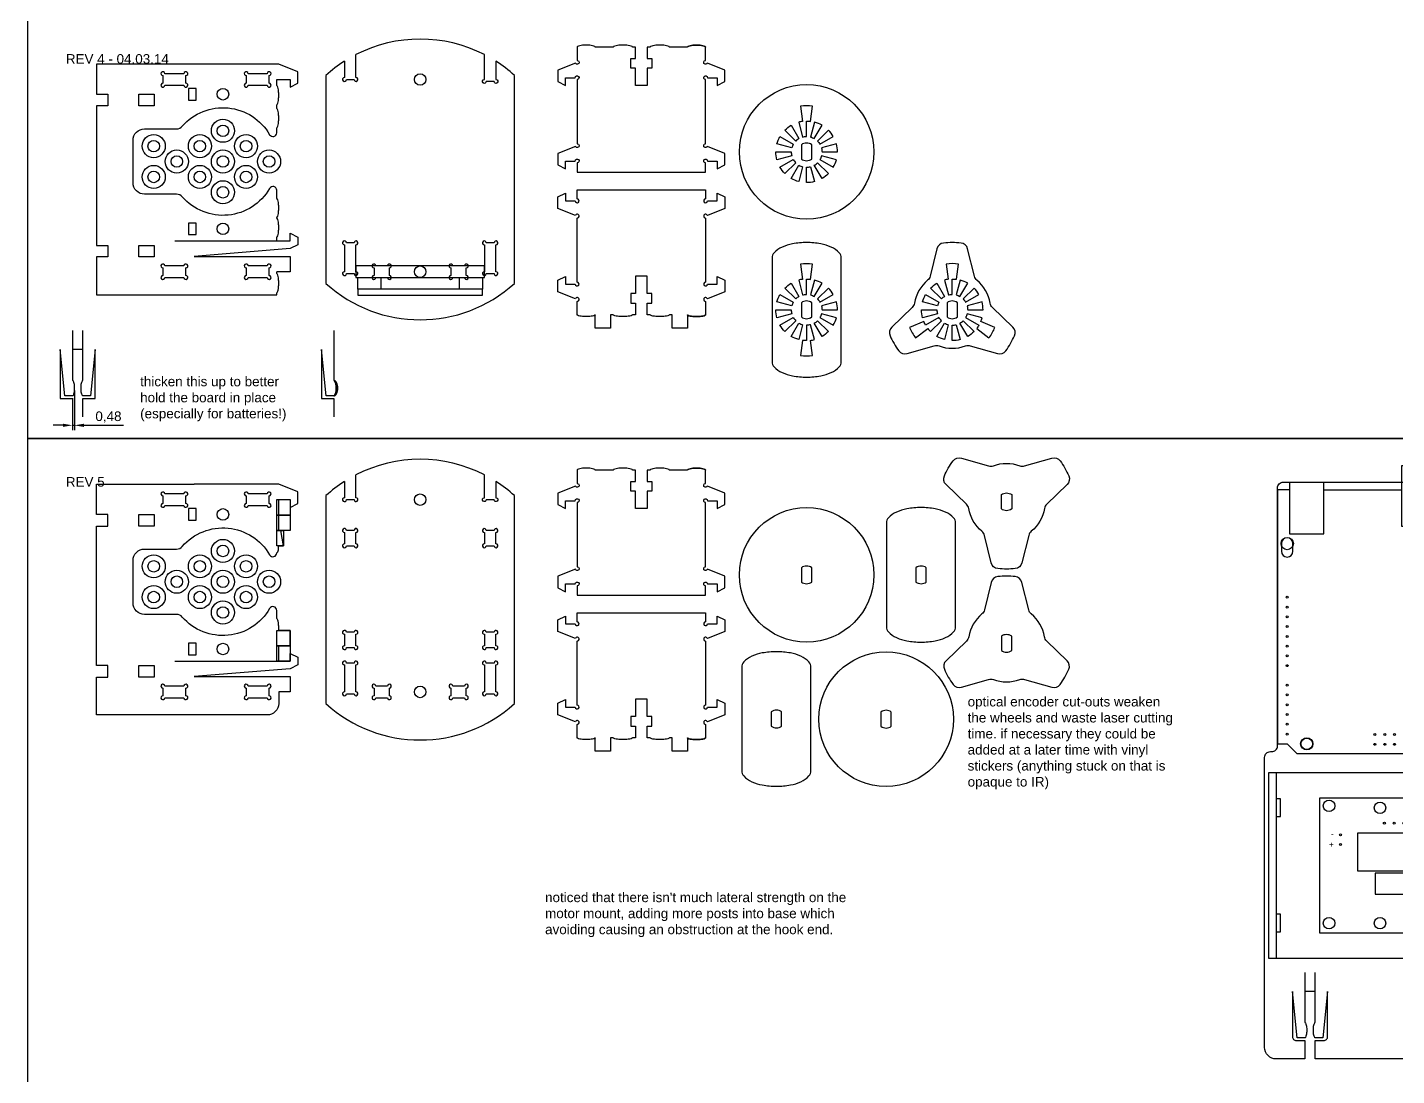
# Model space of a CAD drawing. Header units: millimetres. Extents: x 2162 to 3702, y 470 to 1904.
# Drawn here: x 2410 to 2766, y 644.3 to 917 of the extents above; entities that cross this region are included whole.
import ezdxf

# ---------------------------------------------------------------- set-up
doc = ezdxf.new("R2010")
doc.units = ezdxf.units.MM
doc.layers.add('3 - First Cut', color=3, linetype='Continuous')
doc.layers.add('5 - Final Cut', color=5, linetype='Continuous')
doc.layers.add('NOTES', color=4, linetype='Continuous', plot=False)
doc.styles.get("Standard").update_dxf_attribs({"font": 'arial.ttf'})
doc.dimstyles.new('ISO-25', dxfattribs={"dimtxt": 2.5, "dimasz": 2.5, "dimexe": 1.25, "dimexo": 0.625, "dimtad": 1, "dimtxsty": 'Standard', "dimcen": 2.5, "dimadec": 0, "dimazin": 0, "dimtfac": 1, "dimtmove": 0, "dimatfit": 3, "dimfxl": 1, "dimarcsym": 0})

# ---------------------------------------------------------------- blocks, each defined once
blk = doc.blocks.new('*D10')
at = {"color": 0, "lineweight": -2, "transparency": 16777216}
for p, q in [((2422.21, 822.51), (2422.21, 812.21)), ((2421.73, 820.51), (2421.73, 812.21)), ((2419.23, 813.46), (2416.73, 813.46)), ((2421.73, 813.46), (2422.21, 813.46)), ((2424.71, 813.46), (2434.96, 813.46))]:
    blk.add_line(p, q, dxfattribs=at)
at = {"color": 0, "transparency": 16777216}
for points in [[(2419.23, 813.88), (2419.23, 813.04), (2421.73, 813.46)], [(2424.71, 813.88), (2424.71, 813.04), (2422.21, 813.46)]]:
    blk.add_solid(points, dxfattribs=at)
at = {"layer": 'Defpoints', "color": 0, "transparency": 16777216}
for p in [(2422.21, 823.14), (2421.73, 821.14), (2422.21, 813.46)]:
    blk.add_point(p, dxfattribs=at)
at = {"color": 0, "transparency": 16777216, "insert": (2431.08, 815.59), "char_height": 2.5, "attachment_point": 5}
blk.add_mtext('0,48', dxfattribs=at)
blk = doc.blocks.new('*U11')
at = {"layer": '3 - First Cut'}
blk.add_lwpolyline([(1.3, 0), (1.82, 3.97, 0.065543), (-1.31, 3.97), (-0.79, 0, 0.032737), (-1.82, -0.2), (-0.78, -4.07, -0.065543), (0.25, -3.93), (0.25, 0.07, -0.032737)], format="xyb", close=True, dxfattribs=at)
blk = doc.blocks.new('*U12')
at = {"color": 0, "linetype": 'ByBlock', "lineweight": -2, "transparency": 16777216}
blk.add_blockref('*U11', (2650.26, 851.43), dxfattribs=at)
for p, rotation in [((2643.76, 839.31), 120), ((2657.5, 839.75), 240)]:
    blk.add_blockref('*U11', p, dxfattribs=dict(at, rotation=rotation))
blk = doc.blocks.new('ArduinoUNOR3')
for points in [[(2479.39, 1678.67), (2479.39, 1675.5), (2545.43, 1675.5), (2545.43, 1678.04), (2547.97, 1680.58), (2547.97, 1713.34), (2545.43, 1715.88), (2545.43, 1727.31), (2543.9, 1728.84), (2479.39, 1728.84), (2479.39, 1719.31)], [(2479.39, 1687.56), (2479.39, 1707.88)]]:
    blk.add_lwpolyline(points)
for points in [[(2473.04, 1719.31), (2488.91, 1719.31), (2488.91, 1707.88), (2473.04, 1707.88)], [(2477.48, 1678.67), (2490.82, 1678.67), (2490.82, 1687.56), (2477.48, 1687.56)]]:
    blk.add_lwpolyline(points, close=True)
for centre, radius in [((2494.63, 1726.3), 1.59), ((2498.18, 1726.3), 0.254), ((2500.72, 1726.3), 0.254), ((2503.26, 1726.3), 0.254), ((2505.8, 1726.3), 0.254), ((2508.34, 1726.3), 0.254), ((2510.88, 1726.3), 0.254), ((2513.42, 1726.3), 0.254), ((2515.96, 1726.3), 0.254), ((2518.5, 1726.3), 0.254), ((2521.04, 1726.3), 0.254), ((2525.11, 1726.3), 0.254), ((2527.65, 1726.3), 0.254), ((2530.19, 1726.3), 0.254), ((2532.73, 1726.3), 0.254), ((2535.27, 1726.3), 0.254), ((2537.81, 1726.3), 0.254), ((2540.35, 1726.3), 0.254), ((2542.89, 1726.3), 0.254), ((2545.43, 1710.8), 1.59), ((2543.03, 1705.93), 0.254), ((2545.57, 1705.93), 0.254), ((2543.03, 1703.39), 0.254), ((2545.57, 1703.39), 0.254), ((2543.03, 1700.85), 0.254), ((2545.57, 1700.85), 0.254), ((2545.43, 1683.12), 1.59), ((2493.36, 1678.04), 1.59), ((2507.33, 1678.04), 0.254), ((2509.87, 1678.04), 0.254), ((2512.41, 1678.04), 0.254), ((2514.95, 1678.04), 0.254), ((2517.49, 1678.04), 0.254), ((2520.03, 1678.04), 0.254), ((2522.57, 1678.04), 0.254), ((2525.11, 1678.04), 0.254), ((2530.19, 1678.04), 0.254), ((2532.73, 1678.04), 0.254), ((2535.27, 1678.04), 0.254), ((2537.81, 1678.04), 0.254), ((2540.35, 1678.04), 0.254), ((2542.89, 1678.04), 0.254)]:
    blk.add_circle(centre, radius)
blk = doc.blocks.new('ULN2003_cb')
for points in [[(-15.75, -17.5), (15.75, -17.5), (15.75, 17.5), (-15.75, 17.5)], [(1.25, 7.5), (-13.75, 7.5), (-13.75, 2), (1.25, 2)], [(-14.75, 1.5), (5.75, 1.5), (5.75, -8.5), (-14.75, -8.5)]]:
    blk.add_lwpolyline(points, close=True)
for centre, radius in [((-13.25, 15), 1.5), ((13.25, 15), 1.5), ((10.25, -5.46), 0.254), ((10.25, -8), 0.254), ((-13.25, -15.5), 1.5), ((-8.75, -11), 0.254), ((-6.21, -11), 0.254), ((-3.67, -11), 0.254), ((-1.13, -11), 0.254), ((13.25, -15.5), 1.5)]:
    blk.add_circle(centre, radius)
at = {"insert": (12.03, -4.64), "char_height": 1.5, "attachment_point": 1}
blk.add_mtext_dynamic_manual_height_columns('+\\P-', width=3.719, gutter_width=12.5, heights=[0], dxfattribs=at)

msp = doc.modelspace()

# ---------------------------------------------------------------- linework, layer by layer
for points in [[(2489.716, 821.135, 0.2404735), (2489.896, 821.227, 0.0840392), (2490.14, 821.721, 0.0419813), (2490.265, 822.314, 0.0309174), (2490.316, 823.135, 0.0309174), (2490.265, 823.956, 0.0419813), (2490.14, 824.549, 0.0840392), (2489.896, 825.043, 0.2404735), (2489.716, 825.135, 0.2404735)], [(2489.716, 821.135, 0.2404735), (2489.896, 821.227, 0.0840392), (2490.14, 821.721, 0.0419813), (2490.265, 822.314, 0.0309174), (2490.316, 823.135, 0.0309174), (2490.265, 823.956, 0.0419813), (2490.14, 824.549, 0.0840392), (2489.896, 825.043, 0.2404735), (2489.716, 825.135, 0.2404735)], [(2489.716, 821.135, 0.2034528), (2489.973, 821.245, 0.0971632), (2490.282, 821.721, 0.0541309), (2490.449, 822.32, 0.0410715), (2490.516, 823.135, 0.0410715), (2490.449, 823.951, 0.0541309), (2490.282, 824.549, 0.0971632), (2489.973, 825.026, 0.2034528), (2489.716, 825.135, 0.2034528)], [(2489.716, 821.135, 0.2034528), (2489.973, 821.245, 0.0971632), (2490.282, 821.721, 0.0541309), (2490.449, 822.32, 0.0410715), (2490.516, 823.135, 0.0410715), (2490.449, 823.951, 0.0541309), (2490.282, 824.549, 0.0971632), (2489.973, 825.026, 0.2034528), (2489.716, 825.135, 0.2034528)], [(2489.716, 821.135, 0.1747045), (2490.055, 821.257, 0.1042029), (2490.423, 821.721, 0.0649481), (2490.633, 822.326, 0.0510993), (2490.716, 823.135, 0.0510993), (2490.633, 823.944, 0.0649481), (2490.423, 824.549, 0.1042029), (2490.055, 825.013, 0.1747045), (2489.716, 825.135, 0.1747045)]]:
    msp.add_lwpolyline(points, format="xyb")
at = {"layer": '3 - First Cut'}
for points in [[(2445.72, 901.903), (2450.72, 901.903, 2.4142136), (2451.22, 902.403), (2451.22, 904.403, 2.4142136), (2450.72, 904.903), (2445.72, 904.903, 2.4142136), (2445.22, 904.403), (2445.22, 902.403, 2.4142136)], [(2467.383, 901.903), (2472.383, 901.903, 2.4142136), (2472.883, 902.403), (2472.883, 904.403, 2.4142136), (2472.383, 904.903), (2467.383, 904.903, 2.4142136), (2466.883, 904.403), (2466.883, 902.403, 2.4142136)], [(2613.675, 892.502), (2614.197, 896.468, 0.0655435), (2611.065, 896.468), (2611.587, 892.502, 0.0327366), (2610.56, 892.298), (2611.596, 888.434, -0.0655435), (2612.631, 888.571), (2612.631, 892.571, -0.0327366)], [(2606.974, 890.228, -0.0655435), (2608.631, 891.499), (2610.631, 888.035, 0.0655435), (2609.802, 887.399)], [(2614.631, 888.035), (2616.631, 891.499, 0.0655435), (2614.701, 892.298), (2613.666, 888.434, -0.0655435)], [(2616.095, 886.571), (2619.559, 888.571, 0.0655435), (2618.288, 890.228), (2615.459, 887.399, -0.0655435)], [(2605.703, 888.571), (2609.167, 886.571, 0.0655435), (2608.767, 885.606), (2604.904, 886.641, -0.0655435)], [(2613.981, 882.709), (2613.981, 886.433, 0.3243537), (2611.281, 886.433), (2611.281, 882.709, 0.3243537)], [(2616.631, 884.571), (2620.631, 884.571, 0.0655435), (2620.358, 886.641), (2616.495, 885.606, -0.0655435)], [(2604.631, 884.571), (2608.631, 884.571, 0.0655435), (2608.767, 883.535), (2604.904, 882.5, -0.0655435)], [(2616.095, 882.571), (2619.559, 880.571, 0.0655435), (2620.358, 882.5), (2616.495, 883.535, -0.0655435)], [(2605.703, 880.571), (2609.167, 882.571, 0.0655435), (2609.802, 881.742), (2606.974, 878.914, -0.0655435)], [(2610.631, 881.107, 0.0655435), (2611.596, 880.707), (2610.56, 876.843, -0.0655435), (2608.631, 877.643)], [(2612.631, 880.571, 0.0655435), (2613.666, 880.707), (2614.701, 876.843, -0.0655435), (2612.631, 876.571)], [(2615.459, 881.742), (2618.288, 878.914, -0.0655435), (2616.631, 877.643), (2614.631, 881.107, 0.0655435)], [(2495.438, 853.416), (2495.438, 860.416, 2.4142136), (2494.938, 860.916), (2492.938, 860.916, 2.4142136), (2492.438, 860.416), (2492.438, 853.416, 2.4142136), (2492.938, 852.916), (2494.938, 852.916, 2.4142136)], [(2531.838, 853.416), (2531.838, 860.416, 2.4142136), (2531.338, 860.916), (2529.338, 860.916, 2.4142136), (2528.838, 860.416), (2528.838, 853.416, 2.4142136), (2529.338, 852.916), (2531.338, 852.916, 2.4142136)], [(2445.72, 851.903), (2450.72, 851.903, 2.4142136), (2451.22, 852.403), (2451.22, 854.403, 2.4142136), (2450.72, 854.903), (2445.72, 854.903, 2.4142136), (2445.22, 854.403), (2445.22, 852.403, 2.4142136)], [(2467.383, 851.903), (2472.383, 851.903, 2.4142136), (2472.883, 852.403), (2472.883, 854.403, 2.4142136), (2472.383, 854.903), (2467.383, 854.903, 2.4142136), (2466.883, 854.403), (2466.883, 852.403, 2.4142136)], [(2500.638, 851.903), (2503.638, 851.903, 2.4142136), (2504.138, 852.403), (2504.138, 854.403, 2.4142136), (2503.638, 854.903), (2500.638, 854.903, 2.4142136), (2500.138, 854.403), (2500.138, 852.403, 2.4142136)], [(2520.638, 851.903), (2523.638, 851.903, 2.4142136), (2524.138, 852.403), (2524.138, 854.403, 2.4142136), (2523.638, 854.903), (2520.638, 854.903, 2.4142136), (2520.138, 854.403), (2520.138, 852.403, 2.4142136)], [(2613.675, 851.425), (2614.197, 855.391, 0.0655435), (2611.065, 855.391), (2611.587, 851.425, 0.0327366), (2610.56, 851.221), (2611.596, 847.357, -0.0655435), (2612.631, 847.493), (2612.631, 851.493, -0.0327366)], [(2614.631, 846.957), (2616.631, 850.421, 0.0655435), (2614.701, 851.221), (2613.666, 847.357, -0.0655435)], [(2652.508, 846.957), (2654.508, 850.421, 0.0655435), (2652.579, 851.221), (2651.543, 847.357, -0.0655435)], [(2605.703, 847.493), (2609.167, 845.493, 0.0655435), (2608.767, 844.529), (2604.904, 845.564, -0.0655435)], [(2606.974, 849.15, -0.0655435), (2608.631, 850.421), (2610.631, 846.957, 0.0655435), (2609.802, 846.322)], [(2616.095, 845.493), (2619.559, 847.493, 0.0655435), (2618.288, 849.15), (2615.459, 846.322, -0.0655435)], [(2643.58, 847.493), (2647.044, 845.493, 0.0655435), (2646.644, 844.529), (2642.781, 845.564, -0.0655435)], [(2644.851, 849.15, -0.0655435), (2646.508, 850.421), (2648.508, 846.957, 0.0655435), (2647.68, 846.322)], [(2653.972, 845.493), (2657.436, 847.493, 0.0655435), (2656.165, 849.15), (2653.336, 846.322, -0.0655435)], [(2613.981, 841.631), (2613.981, 845.355, 0.3243537), (2611.281, 845.355), (2611.281, 841.631, 0.3243537)], [(2616.631, 843.493), (2620.631, 843.493, 0.0655435), (2620.358, 845.564), (2616.495, 844.529, -0.0655435)], [(2651.858, 841.631), (2651.858, 845.355, 0.3243537), (2649.158, 845.355), (2649.158, 841.631, 0.3243537)], [(2654.508, 843.493), (2658.508, 843.493, 0.0655435), (2658.235, 845.564), (2654.372, 844.529, -0.0655435)], [(2604.631, 843.493), (2608.631, 843.493, 0.0655435), (2608.767, 842.458), (2604.904, 841.423, -0.0655435)], [(2605.703, 839.493), (2609.167, 841.493, 0.0655435), (2609.802, 840.665), (2606.974, 837.836, -0.0655435)], [(2615.459, 840.665), (2618.288, 837.836, -0.0655435), (2616.631, 836.565), (2614.631, 840.029, 0.0655435)], [(2616.095, 841.493), (2619.559, 839.493, 0.0655435), (2620.358, 841.423), (2616.495, 842.458, -0.0655435)], [(2642.508, 843.493), (2646.508, 843.493, 0.0655435), (2646.644, 842.458), (2642.781, 841.423, -0.0655435)], [(2653.336, 840.665), (2656.165, 837.836, -0.0655435), (2654.508, 836.565), (2652.508, 840.029, 0.0655435)], [(2610.631, 840.029, 0.0655435), (2611.596, 839.63), (2610.56, 835.766, -0.0655435), (2608.631, 836.565)], [(2611.587, 835.562), (2611.065, 831.596, 0.0655435), (2614.197, 831.596), (2613.675, 835.562, 0.0327366), (2614.701, 835.766), (2613.666, 839.63, -0.0655435), (2612.631, 839.493), (2612.631, 835.493, -0.0327366)], [(2648.508, 840.029, 0.0655435), (2649.473, 839.63), (2648.438, 835.766, -0.0655435), (2646.508, 836.565)], [(2650.508, 835.493), (2650.508, 839.493, 0.0655435), (2651.543, 839.63), (2652.579, 835.766, -0.0655435)], [(2445.72, 792.627), (2450.72, 792.627, 2.4142136), (2451.22, 793.127), (2451.22, 795.127, 2.4142136), (2450.72, 795.627), (2445.72, 795.627, 2.4142136), (2445.22, 795.127), (2445.22, 793.127, 2.4142136)], [(2467.383, 792.627), (2472.383, 792.627, 2.4142136), (2472.883, 793.127), (2472.883, 795.127, 2.4142136), (2472.383, 795.627), (2467.383, 795.627, 2.4142136), (2466.883, 795.127), (2466.883, 793.127, 2.4142136)], [(2665.971, 795.425), (2665.971, 791.701, -0.3243537), (2663.271, 791.701), (2663.271, 795.425, -0.3243537)], [(2492.438, 785.627), (2492.438, 782.627, 2.4142136), (2492.938, 782.127), (2494.938, 782.127, 2.4142136), (2495.438, 782.627), (2495.438, 785.627, 2.4142136), (2494.938, 786.127), (2492.938, 786.127, 2.4142136)], [(2528.838, 785.613), (2528.838, 782.613, 2.4142136), (2529.338, 782.113), (2531.338, 782.113, 2.4142136), (2531.838, 782.613), (2531.838, 785.613, 2.4142136), (2531.338, 786.113), (2529.338, 786.113, 2.4142136)], [(2736.097, 780.705, 1), (2739.097, 780.705), (2739.097, 782.705, 1), (2736.097, 782.705)], [(2613.981, 772.709), (2613.981, 776.433, 0.3243537), (2611.281, 776.433), (2611.281, 772.709, 0.3243537)], [(2643.727, 772.709), (2643.727, 776.433, 0.3243537), (2641.027, 776.433), (2641.027, 772.709, 0.3243537)], [(2492.438, 759.14), (2492.438, 756.14, 2.4142136), (2492.938, 755.64), (2494.938, 755.64, 2.4142136), (2495.438, 756.14), (2495.438, 759.14, 2.4142136), (2494.938, 759.64), (2492.938, 759.64, 2.4142136)], [(2528.838, 759.14), (2528.838, 756.14, 2.4142136), (2529.338, 755.64), (2531.338, 755.64, 2.4142136), (2531.838, 756.14), (2531.838, 759.14, 2.4142136), (2531.338, 759.64), (2529.338, 759.64, 2.4142136)], [(2665.971, 754.877), (2665.971, 758.602, 0.3243537), (2663.271, 758.602), (2663.271, 754.877, 0.3243537)], [(2495.438, 744.14), (2495.438, 751.14, 2.4142136), (2494.938, 751.64), (2492.938, 751.64, 2.4142136), (2492.438, 751.14), (2492.438, 744.14, 2.4142136), (2492.938, 743.64), (2494.938, 743.64, 2.4142136)], [(2531.838, 744.14), (2531.838, 751.14, 2.4142136), (2531.338, 751.64), (2529.338, 751.64, 2.4142136), (2528.838, 751.14), (2528.838, 744.14, 2.4142136), (2529.338, 743.64), (2531.338, 743.64, 2.4142136)], [(2445.72, 742.627), (2450.72, 742.627, 2.4142136), (2451.22, 743.127), (2451.22, 745.127, 2.4142136), (2450.72, 745.627), (2445.72, 745.627, 2.4142136), (2445.22, 745.127), (2445.22, 743.127, 2.4142136)], [(2467.383, 742.627), (2472.383, 742.627, 2.4142136), (2472.883, 743.127), (2472.883, 745.127, 2.4142136), (2472.383, 745.627), (2467.383, 745.627, 2.4142136), (2466.883, 745.127), (2466.883, 743.127, 2.4142136)], [(2500.638, 742.627), (2503.638, 742.627, 2.4142136), (2504.138, 743.127), (2504.138, 745.127, 2.4142136), (2503.638, 745.627), (2500.638, 745.627, 2.4142136), (2500.138, 745.127), (2500.138, 743.127, 2.4142136)], [(2520.638, 742.627), (2523.638, 742.627, 2.4142136), (2524.138, 743.127), (2524.138, 745.127, 2.4142136), (2523.638, 745.627), (2520.638, 745.627, 2.4142136), (2520.138, 745.127), (2520.138, 743.127, 2.4142136)], [(2606.113, 735.225), (2606.113, 738.95, 0.3243537), (2603.413, 738.95), (2603.413, 735.225, 0.3243537)], [(2634.637, 735.176), (2634.637, 738.9, 0.3243537), (2631.937, 738.9), (2631.937, 735.176, 0.3243537)]]:
    msp.add_lwpolyline(points, format="xyb", close=True, dxfattribs=at)
for points in [[(2453.853, 898.063), (2453.853, 901.063), (2451.853, 901.063), (2451.853, 898.063)], [(2438.943, 896.541), (2438.943, 899.541), (2442.943, 899.541), (2442.943, 896.541)], [(2453.853, 863.063), (2453.853, 866.063), (2451.853, 866.063), (2451.853, 863.063)], [(2438.943, 857.237), (2438.943, 860.237), (2442.943, 860.237), (2442.943, 857.237)], [(2453.853, 788.787), (2453.853, 791.787), (2451.853, 791.787), (2451.853, 788.787)], [(2438.943, 787.265), (2438.943, 790.265), (2442.943, 790.265), (2442.943, 787.265)], [(2453.853, 753.787), (2453.853, 756.787), (2451.853, 756.787), (2451.853, 753.787)], [(2438.943, 747.961), (2438.943, 750.961), (2442.943, 750.961), (2442.943, 747.961)]]:
    msp.add_lwpolyline(points, close=True, dxfattribs=at)
for centre in [(2512.138, 903.403), (2460.853, 899.563), (2460.853, 890.063), (2442.853, 886.063), (2454.853, 886.063), (2466.853, 886.063), (2448.853, 882.063), (2460.853, 882.063), (2472.853, 882.063), (2442.853, 878.063), (2454.853, 878.063), (2466.853, 878.063), (2460.853, 874.063), (2460.853, 864.563), (2512.138, 853.403), (2512.138, 794.127), (2460.853, 790.287), (2460.853, 780.787), (2442.853, 776.787), (2454.853, 776.787), (2466.853, 776.787), (2448.853, 772.787), (2460.853, 772.787), (2472.853, 772.787), (2442.853, 768.787), (2454.853, 768.787), (2466.853, 768.787), (2460.853, 764.787), (2460.853, 755.287), (2512.138, 744.127), (2742.677, 730.635), (2748.477, 714.495), (2761.727, 713.995), (2748.477, 683.995), (2761.727, 683.995)]:
    msp.add_circle(centre, 1.5, dxfattribs=at)
at = {"layer": '5 - Final Cut'}
for p, q in [((2424.429, 833.135), (2421.729, 833.135)), ((2744.877, 666.175), (2742.177, 666.175))]:
    msp.add_line(p, q, dxfattribs=at)
for points in [[(2528.838, 909.858, 0.2421851), (2495.438, 909.858)], [(2581.655, 911.828), (2576.947, 911.828, 0.2878165), (2576.861, 911.965, 0.063192), (2576.215, 912.181, 0.0286933), (2575.479, 912.285, 0.0206664), (2574.447, 912.328, 0.0206664), (2573.416, 912.285, 0.0286933), (2572.68, 912.181, 0.063192), (2572.033, 911.965, 0.2878165), (2571.947, 911.828), (2571.155, 911.828), (2571.155, 908.828), (2572.405, 908.828), (2572.405, 906.328), (2571.155, 906.328), (2571.155, 901.828), (2568.155, 901.828), (2568.155, 906.328), (2566.905, 906.328), (2566.905, 908.828), (2568.155, 908.828), (2568.155, 911.828), (2567.362, 911.828, 0.2878165), (2567.276, 911.965, 0.063192), (2566.63, 912.181, 0.0286933), (2565.893, 912.285, 0.0206664), (2564.862, 912.328, 0.0206664), (2563.831, 912.285, 0.0286933), (2563.094, 912.181, 0.063192), (2562.448, 911.965, 0.2878165), (2562.362, 911.828), (2557.655, 911.828, 0.2811445), (2557.57, 911.966, 0.0663164), (2556.966, 912.181, 0.0304435), (2556.273, 912.285, 0.0219794), (2555.305, 912.328, 0.0219794), (2554.336, 912.285, 0.0304435), (2553.643, 912.181, 0.0663164), (2553.039, 911.966, 0.2811445), (2552.955, 911.828), (2552.955, 911.828), (2552.955, 908.358, -1.8846644), (2552.49, 907.673), (2547.955, 905.858), (2547.955, 902.858), (2549.955, 901.858), (2549.955, 903.858), (2552.455, 903.858, -2.4142136), (2552.955, 903.358), (2552.955, 886.695, -1.8846644), (2552.49, 886.009), (2547.955, 884.195), (2547.955, 881.195), (2549.955, 880.195), (2549.955, 882.195), (2552.455, 882.195, -2.4142136), (2552.955, 881.695), (2552.955, 879.328), (2586.355, 879.328), (2586.355, 881.695, -2.4142136), (2586.855, 882.195), (2589.355, 882.195), (2589.355, 880.195), (2591.355, 881.195), (2591.355, 884.195), (2586.819, 886.009, -1.8846644), (2586.355, 886.695), (2586.355, 903.358, -2.4142136), (2586.855, 903.858), (2589.355, 903.858), (2589.355, 901.858), (2591.355, 902.858), (2591.355, 905.858), (2586.819, 907.673, -1.8846644), (2586.355, 908.358), (2586.355, 911.828, 0.2811445), (2586.27, 911.966, 0.0663164), (2585.666, 912.181, 0.0304435), (2584.973, 912.285, 0.0219794), (2584.005, 912.328, 0.0219794), (2583.036, 912.285, 0.0304435), (2582.343, 912.181, 0.0663164), (2581.739, 911.966, 0.2811445), (2581.655, 911.828, -0.2811445), (2581.739, 911.966, -0.0663164), (2582.343, 912.181, -0.0304435), (2583.036, 912.285, -0.0219794), (2584.005, 912.328, -0.0219794), (2584.973, 912.285, -0.0304435), (2585.666, 912.181, -0.0663164), (2586.27, 911.966, -0.2811445), (2586.355, 911.828)], [(2492.438, 908.13, 0.0414635), (2487.638, 904.458), (2487.638, 850.347, 0.3854899), (2536.638, 850.347), (2536.638, 904.458, 0.0414635), (2531.838, 908.13, 0.0414635)], [(2492.438, 908.13), (2492.438, 903.903, 2.4142136), (2492.938, 903.403), (2494.938, 903.403, 2.4142136), (2495.438, 903.903), (2495.438, 909.858)], [(2531.838, 908.13), (2531.838, 903.389, -2.4142136), (2531.338, 902.889), (2529.338, 902.889, -2.4142136), (2528.838, 903.389), (2528.838, 909.858)], [(2453.353, 907.403), (2427.943, 907.403), (2427.943, 899.541), (2430.943, 899.541), (2430.943, 896.541), (2427.943, 896.541), (2427.943, 860.237), (2430.943, 860.237), (2430.943, 857.237), (2427.943, 857.237), (2427.943, 847.403), (2474.853, 847.403), (2474.853, 847.907, 0.2878165), (2474.989, 847.993, 0.063192), (2475.206, 848.639, 0.0286933), (2475.31, 849.376, 0.0206664), (2475.353, 850.407, 0.0206664), (2475.31, 851.438, 0.0286933), (2475.206, 852.175, 0.063192), (2474.989, 852.821, 0.2878165), (2474.853, 852.907), (2474.853, 853.403)], [(2474.853, 861.403), (2474.853, 862.375, 0.2878165), (2474.989, 862.461, 0.063192), (2475.206, 863.107, 0.0286933), (2475.31, 863.843, 0.0206664), (2475.353, 864.875, 0.0206664), (2475.31, 865.906, 0.0286933), (2475.206, 866.643, 0.063192), (2474.989, 867.289, 0.2878165), (2474.853, 867.375), (2474.853, 867.491, 0.2878165), (2474.989, 867.577, 0.063192), (2475.206, 868.223, 0.0286933), (2475.31, 868.96, 0.0206664), (2475.353, 869.991, 0.0206664), (2475.31, 871.022, 0.0286933), (2475.206, 871.759, 0.063192), (2474.989, 872.405, 0.2878165), (2474.853, 872.491), (2474.853, 874.579, 0.7678377), (2472.986, 875.078, -0.5153605), (2450.289, 872.875, 0.2170558), (2448.78, 873.563), (2440.469, 873.563, -0.4142137), (2437.469, 876.563), (2437.469, 887.563, -0.4142137), (2440.469, 890.563), (2448.78, 890.563, 0.2170558), (2450.289, 891.25, -0.5153603), (2472.986, 889.047, 0.7678359), (2474.853, 889.546), (2474.853, 890.834, 0.2878165), (2474.989, 890.919, 0.063192), (2475.206, 891.566, 0.0286933), (2475.31, 892.302, 0.0206664), (2475.353, 893.334, 0.0206664), (2475.31, 894.365, 0.0286933), (2475.206, 895.101, 0.063192), (2474.989, 895.748, 0.2878165), (2474.853, 895.834), (2474.853, 896.821, 0.2878165), (2474.989, 896.907, 0.063192), (2475.206, 897.553, 0.0286933), (2475.31, 898.29, 0.0206664), (2475.353, 899.321, 0.0206664), (2475.31, 900.353, 0.0286933), (2475.206, 901.089, 0.063192), (2474.989, 901.735, 0.2878165), (2474.853, 901.821), (2474.853, 903.403)], [(2581.655, 842.221), (2581.655, 838.721), (2577.655, 838.721), (2577.655, 842.221), (2576.947, 842.221, -0.2878165), (2576.861, 842.084, -0.063192), (2576.215, 841.867, -0.0286933), (2575.479, 841.764, -0.0206664), (2574.447, 841.721, -0.0206664), (2573.416, 841.764, -0.0286933), (2572.68, 841.867, -0.063192), (2572.033, 842.084, -0.2878165), (2571.947, 842.221), (2571.155, 842.221), (2571.155, 845.221), (2572.405, 845.221), (2572.405, 847.721), (2571.155, 847.721), (2571.155, 852.221), (2568.155, 852.221), (2568.155, 847.721), (2566.905, 847.721), (2566.905, 845.221), (2568.155, 845.221), (2568.155, 842.221), (2567.362, 842.221, -0.2878165), (2567.276, 842.084, -0.063192), (2566.63, 841.867, -0.0286933), (2565.893, 841.764, -0.0206664), (2564.862, 841.721, -0.0206664), (2563.831, 841.764, -0.0286933), (2563.094, 841.867, -0.063192), (2562.448, 842.084, -0.2878165), (2562.362, 842.221), (2561.655, 842.221), (2561.655, 838.721), (2557.655, 838.721), (2557.655, 842.221, -0.2811445), (2557.57, 842.082, -0.0663164), (2556.966, 841.867, -0.0304435), (2556.273, 841.764, -0.0219794), (2555.305, 841.721, -0.0219794), (2554.336, 841.764, -0.0304435), (2553.643, 841.867, -0.0663164), (2553.039, 842.082, -0.2811445), (2552.955, 842.221), (2552.955, 842.221), (2552.955, 845.691, 1.8846644), (2552.49, 846.376), (2547.955, 848.191), (2547.955, 851.191), (2549.955, 852.191), (2549.955, 850.191), (2552.455, 850.191, 2.4142136), (2552.955, 850.691), (2552.955, 867.354, 1.8846644), (2552.49, 868.04), (2547.955, 869.854), (2547.955, 872.854), (2549.955, 873.854), (2549.955, 871.854), (2552.455, 871.854, 2.4142136), (2552.955, 872.354), (2552.955, 874.721), (2586.355, 874.721), (2586.355, 872.354, 2.4142136), (2586.855, 871.854), (2589.355, 871.854), (2589.355, 873.854), (2591.355, 872.854), (2591.355, 869.854), (2586.819, 868.04, 1.8846644), (2586.355, 867.354), (2586.355, 850.691, 2.4142136), (2586.855, 850.191), (2589.355, 850.191), (2589.355, 852.191), (2591.355, 851.191), (2591.355, 848.191), (2586.819, 846.376, 1.8846644), (2586.355, 845.691), (2586.355, 842.221, -0.2811445), (2586.27, 842.082, -0.0663164), (2585.666, 841.867, -0.0304435), (2584.973, 841.764, -0.0219794), (2584.005, 841.721, -0.0219794), (2583.036, 841.764, -0.0304435), (2582.343, 841.867, -0.0663164), (2581.739, 842.082, -0.2811445), (2581.655, 842.221, 0.2811445), (2581.739, 842.082, 0.0663164), (2582.343, 841.867, 0.0304435), (2583.036, 841.764, 0.0219794), (2584.005, 841.721, 0.0219794), (2584.973, 841.764, 0.0304435), (2585.666, 841.867, 0.0663164), (2586.27, 842.082, 0.2811445), (2586.355, 842.221)], [(2421.729, 838.135), (2421.729, 825.135, -0.308613), (2421.862, 825.045), (2422.001, 824.69, -0.0936315), (2422.208, 823.595), (2422.208, 822.675, -0.0936315), (2422.001, 821.581), (2421.862, 821.226, -0.308613), (2421.729, 821.135), (2419.729, 821.135), (2418.496, 833.135), (2418.496, 833.135), (2418.496, 820.415), (2421.729, 820.415), (2421.729, 815.635)], [(2424.429, 815.635), (2424.429, 820.415), (2427.661, 820.415), (2427.661, 833.135), (2427.661, 833.135), (2426.429, 821.135), (2424.429, 821.135, -0.308613), (2424.296, 821.226), (2424.157, 821.581, -0.0936315), (2423.95, 822.675), (2423.95, 823.595, -0.0936315), (2424.157, 824.69), (2424.296, 825.045, -0.308613), (2424.429, 825.135), (2424.429, 838.135)], [(2489.716, 838.135), (2489.716, 825.135, -0.308613), (2489.849, 825.045), (2489.988, 824.69, -0.0936315), (2490.195, 823.595), (2490.195, 822.675, -0.0936315), (2489.988, 821.581), (2489.849, 821.226, -0.308613), (2489.716, 821.135), (2487.716, 821.135), (2486.483, 833.135), (2486.483, 833.135), (2486.483, 820.415), (2489.716, 820.415), (2489.716, 815.635)], [(2528.838, 800.582, 0.2421851), (2495.438, 800.582)], [(2581.655, 801.828), (2576.947, 801.828, 0.2878165), (2576.861, 801.965, 0.063192), (2576.215, 802.181, 0.0286933), (2575.479, 802.285, 0.0206664), (2574.447, 802.328, 0.0206664), (2573.416, 802.285, 0.0286933), (2572.68, 802.181, 0.063192), (2572.033, 801.965, 0.2878165), (2571.947, 801.828), (2571.155, 801.828), (2571.155, 798.828), (2572.405, 798.828), (2572.405, 796.328), (2571.155, 796.328), (2571.155, 791.828), (2568.155, 791.828), (2568.155, 796.328), (2566.905, 796.328), (2566.905, 798.828), (2568.155, 798.828), (2568.155, 801.828), (2567.362, 801.828, 0.2878165), (2567.276, 801.965, 0.063192), (2566.63, 802.181, 0.0286933), (2565.893, 802.285, 0.0206664), (2564.862, 802.328, 0.0206664), (2563.831, 802.285, 0.0286933), (2563.094, 802.181, 0.063192), (2562.448, 801.965, 0.2878165), (2562.362, 801.828), (2557.655, 801.828, 0.2811445), (2557.57, 801.966, 0.0663164), (2556.966, 802.181, 0.0304435), (2556.273, 802.285, 0.0219794), (2555.305, 802.328, 0.0219794), (2554.336, 802.285, 0.0304435), (2553.643, 802.181, 0.0663164), (2553.039, 801.966, 0.2811445), (2552.955, 801.828), (2552.955, 801.828), (2552.955, 798.358, -1.8846644), (2552.49, 797.673), (2547.955, 795.858), (2547.955, 792.858), (2549.955, 791.858), (2549.955, 793.858), (2552.455, 793.858, -2.4142136), (2552.955, 793.358), (2552.955, 776.695, -1.8846644), (2552.49, 776.009), (2547.955, 774.195), (2547.955, 771.195), (2549.955, 770.195), (2549.955, 772.195), (2552.455, 772.195, -2.4142136), (2552.955, 771.695), (2552.955, 769.328), (2586.355, 769.328), (2586.355, 771.695, -2.4142136), (2586.855, 772.195), (2589.355, 772.195), (2589.355, 770.195), (2591.355, 771.195), (2591.355, 774.195), (2586.819, 776.009, -1.8846644), (2586.355, 776.695), (2586.355, 793.358, -2.4142136), (2586.855, 793.858), (2589.355, 793.858), (2589.355, 791.858), (2591.355, 792.858), (2591.355, 795.858), (2586.819, 797.673, -1.8846644), (2586.355, 798.358), (2586.355, 801.828, 0.2811445), (2586.27, 801.966, 0.0663164), (2585.666, 802.181, 0.0304435), (2584.973, 802.285, 0.0219794), (2584.005, 802.328, 0.0219794), (2583.036, 802.285, 0.0304435), (2582.343, 802.181, 0.0663164), (2581.739, 801.966, 0.2811445), (2581.655, 801.828, -0.2811445), (2581.739, 801.966, -0.0663164), (2582.343, 802.181, -0.0304435), (2583.036, 802.285, -0.0219794), (2584.005, 802.328, -0.0219794), (2584.973, 802.285, -0.0304435), (2585.666, 802.181, -0.0663164), (2586.27, 801.966, -0.2811445), (2586.355, 801.828)], [(2448.353, 752.127), (2478.353, 752.127), (2478.353, 754.127), (2480.353, 753.127), (2480.353, 751.127), (2478.353, 750.127), (2453.353, 748.127), (2478.353, 748.127), (2478.353, 744.127), (2475.353, 744.127), (2475.353, 741.127, -0.4142136), (2472.353, 738.127), (2427.943, 738.127), (2427.943, 747.961), (2430.943, 747.961), (2430.943, 750.961), (2427.943, 750.961), (2427.943, 787.265), (2430.943, 787.265), (2430.943, 790.265), (2427.943, 790.265), (2427.943, 798.127), (2453.353, 798.127)], [(2475.353, 752.127), (2475.353, 756.127), (2478.353, 756.127), (2478.353, 760.127), (2475.339, 760.127, 0.0117797), (2475.353, 760.715, 0.0206664), (2475.31, 761.746, 0.0286933), (2475.206, 762.483, 0.063192), (2474.989, 763.129, 0.2878165), (2474.853, 763.215), (2474.853, 765.303, 0.7678377), (2472.986, 765.802, -0.5153605), (2450.289, 763.599, 0.2170558), (2448.78, 764.287), (2440.469, 764.287, -0.4142137), (2437.469, 767.287), (2437.469, 778.287, -0.4142137), (2440.469, 781.287), (2448.78, 781.287, 0.2170558), (2450.289, 781.974, -0.5153603), (2472.986, 779.771, 0.7678359), (2474.853, 780.27, 0.2572326), (2474.994, 780.348, 0.0770564), (2475.196, 780.814, 0.0370296), (2475.298, 781.363, 0.0270145), (2475.339, 782.127), (2476.603, 782.127), (2475.865, 786.127), (2475.353, 786.127), (2475.353, 794.127), (2478.353, 794.127), (2478.353, 792.127), (2480.353, 793.127), (2480.353, 796.127), (2475.353, 798.127), (2453.353, 798.127)], [(2492.438, 798.854, 0.0414635), (2487.638, 795.182), (2487.638, 741.071, 0.3854899), (2536.638, 741.071), (2536.638, 795.182, 0.0414635), (2531.838, 798.854, 0.0414635)], [(2492.438, 798.854), (2492.438, 794.627, 2.4142136), (2492.938, 794.127), (2494.938, 794.127, 2.4142136), (2495.438, 794.627), (2495.438, 800.582)], [(2531.838, 798.854), (2531.838, 794.613, -2.4142136), (2531.338, 794.113), (2529.338, 794.113, -2.4142136), (2528.838, 794.613), (2528.838, 800.582)], [(2742.177, 648.675), (2734.727, 648.675, -0.4142136), (2731.727, 651.675), (2731.727, 727.09, -0.4142136), (2733.227, 728.59), (2733.557, 728.59, 0.4142136), (2735.057, 730.09), (2735.057, 797.175, -0.4142136), (2736.557, 798.675), (2786.897, 798.675, -0.4142136), (2788.397, 797.175), (2788.397, 730.09, 0.4142136), (2789.897, 728.59), (2790.227, 728.59), (2791.727, 727.09), (2791.727, 651.675, -0.4142136), (2788.727, 648.675), (2781.277, 648.675)], [(2581.655, 732.221), (2581.655, 728.721), (2577.655, 728.721), (2577.655, 732.221), (2576.947, 732.221, -0.2878165), (2576.861, 732.084, -0.063192), (2576.215, 731.867, -0.0286933), (2575.479, 731.764, -0.0206664), (2574.447, 731.721, -0.0206664), (2573.416, 731.764, -0.0286933), (2572.68, 731.867, -0.063192), (2572.033, 732.084, -0.2878165), (2571.947, 732.221), (2571.155, 732.221), (2571.155, 735.221), (2572.405, 735.221), (2572.405, 737.721), (2571.155, 737.721), (2571.155, 742.221), (2568.155, 742.221), (2568.155, 737.721), (2566.905, 737.721), (2566.905, 735.221), (2568.155, 735.221), (2568.155, 732.221), (2567.362, 732.221, -0.2878165), (2567.276, 732.084, -0.063192), (2566.63, 731.867, -0.0286933), (2565.893, 731.764, -0.0206664), (2564.862, 731.721, -0.0206664), (2563.831, 731.764, -0.0286933), (2563.094, 731.867, -0.063192), (2562.448, 732.084, -0.2878165), (2562.362, 732.221), (2561.655, 732.221), (2561.655, 728.721), (2557.655, 728.721), (2557.655, 732.221, -0.2811445), (2557.57, 732.082, -0.0663164), (2556.966, 731.867, -0.0304435), (2556.273, 731.764, -0.0219794), (2555.305, 731.721, -0.0219794), (2554.336, 731.764, -0.0304435), (2553.643, 731.867, -0.0663164), (2553.039, 732.082, -0.2811445), (2552.955, 732.221), (2552.955, 732.221), (2552.955, 735.691, 1.8846644), (2552.49, 736.376), (2547.955, 738.191), (2547.955, 741.191), (2549.955, 742.191), (2549.955, 740.191), (2552.455, 740.191, 2.4142136), (2552.955, 740.691), (2552.955, 757.354, 1.8846644), (2552.49, 758.04), (2547.955, 759.854), (2547.955, 762.854), (2549.955, 763.854), (2549.955, 761.854), (2552.455, 761.854, 2.4142136), (2552.955, 762.354), (2552.955, 764.721), (2586.355, 764.721), (2586.355, 762.354, 2.4142136), (2586.855, 761.854), (2589.355, 761.854), (2589.355, 763.854), (2591.355, 762.854), (2591.355, 759.854), (2586.819, 758.04, 1.8846644), (2586.355, 757.354), (2586.355, 740.691, 2.4142136), (2586.855, 740.191), (2589.355, 740.191), (2589.355, 742.191), (2591.355, 741.191), (2591.355, 738.191), (2586.819, 736.376, 1.8846644), (2586.355, 735.691), (2586.355, 732.221, -0.2811445), (2586.27, 732.082, -0.0663164), (2585.666, 731.867, -0.0304435), (2584.973, 731.764, -0.0219794), (2584.005, 731.721, -0.0219794), (2583.036, 731.764, -0.0304435), (2582.343, 731.867, -0.0663164), (2581.739, 732.082, -0.2811445), (2581.655, 732.221, 0.2811445), (2581.739, 732.082, 0.0663164), (2582.343, 731.867, 0.0304435), (2583.036, 731.764, 0.0219794), (2584.005, 731.721, 0.0219794), (2584.973, 731.764, 0.0304435), (2585.666, 731.867, 0.0663164), (2586.27, 732.082, 0.2811445), (2586.355, 732.221)], [(2742.177, 671.175), (2742.177, 658.175, -0.308613), (2742.309, 658.084), (2742.449, 657.729, -0.0936315), (2742.655, 656.635), (2742.655, 655.715, -0.0936315), (2742.449, 654.621), (2742.309, 654.266, -0.308613), (2742.177, 654.175), (2740.177, 654.175), (2738.944, 666.175), (2738.944, 666.175), (2738.944, 654.454, 0.4142136), (2739.944, 653.454), (2742.177, 653.454), (2742.177, 648.675)], [(2744.877, 648.675), (2744.877, 653.454), (2747.109, 653.454, 0.4142136), (2748.109, 654.454), (2748.109, 666.175), (2748.109, 666.175), (2746.877, 654.175), (2744.877, 654.175, -0.308613), (2744.744, 654.266), (2744.605, 654.621, -0.0936315), (2744.398, 655.715), (2744.398, 656.635, -0.0936315), (2744.605, 657.729), (2744.744, 658.084, -0.308613), (2744.877, 658.175), (2744.877, 671.175)]]:
    msp.add_lwpolyline(points, format="xyb", dxfattribs=at)
for points in [[(2474.853, 903.403), (2478.353, 903.403), (2478.353, 901.403), (2480.353, 902.403), (2480.353, 905.403), (2475.353, 907.403), (2453.353, 907.403)], [(2448.353, 861.403), (2478.353, 861.403), (2478.353, 863.403), (2480.353, 862.403), (2480.353, 860.403), (2478.353, 859.403), (2453.353, 857.403), (2478.353, 857.403), (2478.353, 853.403), (2474.853, 853.403)], [(2778.577, 648.675), (2744.877, 648.675)]]:
    msp.add_lwpolyline(points, dxfattribs=at)
for points in [[(2603.631, 829.993, 0.1897819), (2604.15, 828.674, 0.1009323), (2606.267, 827.165, 0.0591107), (2608.974, 826.327, 0.0455456), (2612.631, 825.993, 0.0455456), (2616.288, 826.327, 0.0591107), (2618.995, 827.165, 0.1009323), (2621.111, 828.674, 0.1897819), (2621.631, 829.993), (2621.631, 856.993, 0.1897819), (2621.111, 858.313, 0.1009323), (2618.995, 859.822, 0.0591107), (2616.288, 860.659, 0.0455456), (2612.631, 860.993, 0.0455456), (2608.974, 860.659, 0.0591107), (2606.267, 859.822, 0.1009323), (2604.15, 858.313, 0.1897819), (2603.631, 856.993)], [(2636.594, 832.847, 0.3134554), (2638.756, 832.113), (2645.828, 834.147, -0.1591075), (2647.069, 834.103, 0.1773549), (2653.947, 834.103, -0.1591075), (2655.188, 834.147), (2662.26, 832.113, 0.3134554), (2664.422, 832.847, 0.0280719), (2665.664, 834.743, 0.0280719), (2666.685, 836.766, 0.3134554), (2666.24, 839.006), (2660.942, 844.114, -0.1591075), (2660.36, 845.21, 0.1773549), (2656.921, 851.167, -0.1591075), (2656.262, 852.219), (2654.488, 859.361, 0.3134554), (2652.771, 860.866, 0.0280719), (2650.508, 860.993, 0.0280719), (2648.245, 860.866, 0.3134554), (2646.528, 859.361), (2644.754, 852.219, -0.1591075), (2644.095, 851.167, 0.1773549), (2640.657, 845.21, -0.1591075), (2640.074, 844.114), (2634.776, 839.006, 0.3134554), (2634.331, 836.766, 0.0280719), (2635.353, 834.743, 0.0280719)], [(2650.707, 804.209, -0.3134554), (2652.869, 804.943), (2659.942, 802.909, 0.1591075), (2661.182, 802.953, -0.1773549), (2668.06, 802.953, 0.1591075), (2669.301, 802.909), (2676.373, 804.943, -0.3134554), (2678.535, 804.209, -0.0280719), (2679.777, 802.313, -0.0280719), (2680.798, 800.29, -0.3134554), (2680.353, 798.05), (2675.055, 792.943, 0.1591075), (2674.473, 791.846, -0.1773549), (2671.034, 785.89, 0.1591075), (2670.375, 784.837), (2668.601, 777.695, -0.3134554), (2666.884, 776.19, -0.0280719), (2664.621, 776.063, -0.0280719), (2662.359, 776.19, -0.3134554), (2660.642, 777.695), (2658.867, 784.837, 0.1591075), (2658.209, 785.89, -0.1773549), (2654.77, 791.846, 0.1591075), (2654.188, 792.943), (2648.89, 798.05, -0.3134554), (2648.445, 800.29, -0.0280719), (2649.466, 802.313, -0.0280719)], [(2633.377, 761.071, 0.1897819), (2633.896, 759.751, 0.1009323), (2636.013, 758.242, 0.0591107), (2638.72, 757.405, 0.0455456), (2642.377, 757.071, 0.0455456), (2646.034, 757.405, 0.0591107), (2648.741, 758.242, 0.1009323), (2650.857, 759.751, 0.1897819), (2651.377, 761.071), (2651.377, 788.071, 0.1897819), (2650.857, 789.39, 0.1009323), (2648.741, 790.899, 0.0591107), (2646.034, 791.737, 0.0455456), (2642.377, 792.071, 0.0455456), (2638.72, 791.737, 0.0591107), (2636.013, 790.899, 0.1009323), (2633.896, 789.39, 0.1897819), (2633.377, 788.071)], [(2650.707, 746.093, 0.3134554), (2652.869, 745.359), (2659.942, 747.393, -0.1591075), (2661.182, 747.349, 0.1773549), (2668.06, 747.349, -0.1591075), (2669.301, 747.393), (2676.373, 745.359, 0.3134554), (2678.535, 746.093, 0.0280719), (2679.777, 747.99, 0.0280719), (2680.798, 750.013, 0.3134554), (2680.353, 752.252), (2675.055, 757.36, -0.1591075), (2674.473, 758.456, 0.1773549), (2671.034, 764.413, -0.1591075), (2670.375, 765.465), (2668.601, 772.607, 0.3134554), (2666.884, 774.112, 0.0280719), (2664.621, 774.24, 0.0280719), (2662.359, 774.112, 0.3134554), (2660.642, 772.607), (2658.867, 765.465, -0.1591075), (2658.209, 764.413, 0.1773549), (2654.77, 758.456, -0.1591075), (2654.188, 757.36), (2648.89, 752.252, 0.3134554), (2648.445, 750.013, 0.0280719), (2649.466, 747.99, 0.0280719)], [(2595.763, 723.587, 0.1897819), (2596.283, 722.268, 0.1009323), (2598.399, 720.759, 0.0591107), (2601.106, 719.921, 0.0455456), (2604.763, 719.587, 0.0455456), (2608.42, 719.921, 0.0591107), (2611.127, 720.759, 0.1009323), (2613.244, 722.268, 0.1897819), (2613.763, 723.587), (2613.763, 750.587, 0.1897819), (2613.244, 751.907, 0.1009323), (2611.127, 753.416, 0.0591107), (2608.42, 754.254, 0.0455456), (2604.763, 754.587, 0.0455456), (2601.106, 754.254, 0.0591107), (2598.399, 753.416, 0.1009323), (2596.283, 751.907, 0.1897819), (2595.763, 750.587)]]:
    msp.add_lwpolyline(points, format="xyb", close=True, dxfattribs=at)
for centre, radius in [((2612.631, 884.571), 17.5), ((2460.853, 890.063), 3), ((2442.853, 886.063), 3), ((2454.853, 886.063), 3), ((2466.853, 886.063), 3), ((2448.853, 882.063), 3), ((2460.853, 882.063), 3), ((2472.853, 882.063), 3), ((2442.853, 878.063), 3), ((2454.853, 878.063), 3), ((2466.853, 878.063), 3), ((2460.853, 874.063), 3), ((2612.631, 774.571), 17.5), ((2460.853, 780.787), 3), ((2442.853, 776.787), 3), ((2454.853, 776.787), 3), ((2466.853, 776.787), 3), ((2448.853, 772.787), 3), ((2460.853, 772.787), 3), ((2472.853, 772.787), 3), ((2442.853, 768.787), 3), ((2454.853, 768.787), 3), ((2466.853, 768.787), 3), ((2460.853, 764.787), 3), ((2633.287, 737.038), 17.5)]:
    msp.add_circle(centre, radius, dxfattribs=at)
at = {"layer": 'NOTES'}
msp.add_line((2734.727, 723.095), (2734.727, 674.895), dxfattribs=at)
for points in [[(2410, 810), (2886.457, 810), (2886.457, 920), (2410, 920)], [(2495.438, 851.903), (2528.838, 851.903), (2528.838, 854.903), (2495.438, 854.903)], [(2501.888, 848.903), (2495.888, 848.903), (2495.888, 851.903), (2501.888, 851.903)], [(2528.388, 848.903), (2522.388, 848.903), (2522.388, 851.903), (2528.388, 851.903)], [(2495.888, 847.303), (2528.388, 847.303), (2528.388, 848.903), (2495.888, 848.903)], [(2410, 640), (2886.457, 640), (2886.457, 810), (2410, 810)], [(2478.353, 790.127), (2474.853, 790.127), (2474.853, 794.127), (2478.353, 794.127)], [(2478.353, 786.127), (2474.853, 786.127), (2474.853, 790.127), (2478.353, 790.127)], [(2476.603, 782.127), (2474.853, 782.127), (2474.853, 786.127), (2476.603, 786.127)], [(2478.353, 756.127), (2474.853, 756.127), (2474.853, 760.127), (2478.353, 760.127)], [(2478.353, 752.127), (2474.853, 752.127), (2474.853, 756.127), (2478.353, 756.127)], [(2790.727, 723.095), (2732.727, 723.095), (2732.727, 674.895), (2790.727, 674.895)], [(2735.827, 716.295), (2734.727, 716.295), (2734.727, 711.695), (2735.827, 711.695)], [(2735.827, 686.295), (2734.727, 686.295), (2734.727, 681.695), (2735.827, 681.695)]]:
    msp.add_lwpolyline(points, close=True, dxfattribs=at)

# ---------------------------------------------------------------- block references
msp.add_blockref('*U12', (0, 0))
for name, p, rotation in [('ArduinoUNOR3', (1059.558, 3276.061), 270), ('ULN2003_cb', (2761.727, 698.995), 180)]:
    msp.add_blockref(name, p, dxfattribs=dict(at, rotation=rotation))

# ---------------------------------------------------------------- texts
at = {"insert": (2439.322, 826.111), "char_height": 2.5, "attachment_point": 1}
msp.add_mtext_dynamic_manual_height_columns('thicken this up to better hold the board in place (especially for batteries!)', width=40.68741, gutter_width=12.5, heights=[0], dxfattribs=at)
at = {"layer": 'NOTES', "char_height": 2.5, "attachment_point": 1}
for s, width, insert in [('REV 4 - 04.03.14', 85.81976, (2420, 910)), ('REV 5', 85.81976, (2420, 800)), ('optical encoder cut-outs weaken the wheels and waste laser cutting time. if necessary they could be added at a later time with vinyl stickers (anything stuck on that is opaque to IR)', 55.67216, (2654.496, 742.848)), ("noticed that there isn't much lateral strength on the motor mount, adding more posts into base which avoiding causing an obstruction at the hook end. ", 85.81976, (2544.618, 691.952))]:
    msp.add_mtext_dynamic_manual_height_columns(s, width=width, gutter_width=12.5, heights=[0], dxfattribs=dict(at, insert=insert))

# ---------------------------------------------------------------- dimensions: what is measured, and where the dimension line sits
dim = msp.add_linear_dim(base=(2422.208, 813.46), p1=(2421.729, 821.135), p2=(2422.208, 823.135), dimstyle='ISO-25')
dim.commit()
dim.dimension.update_dxf_attribs({"geometry": '*D10', "text_midpoint": (2431.082, 815.588)})

doc.saveas('drawing.dxf')
